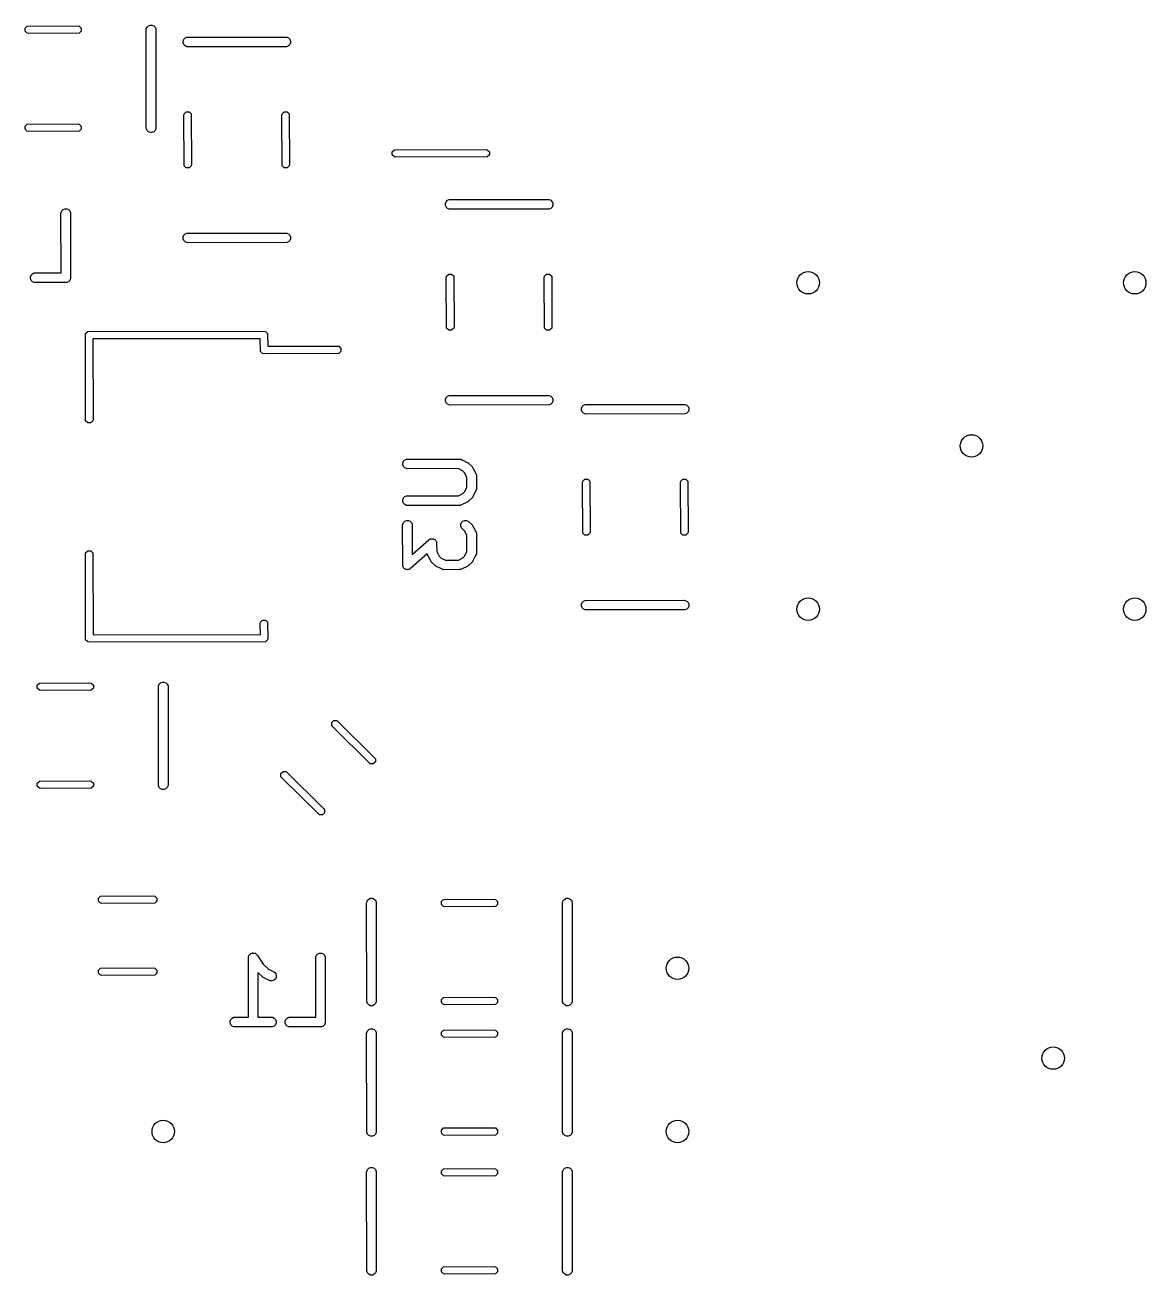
# Model space of a CAD drawing. Extents: x 5.42 to 6.74, y -4.38 to -2.89.
# Drawn here: x 6.051 to 6.737, y -4.376 to -3.611 of the extents above; entities that cross this region are included whole.
import ezdxf

# ---------------------------------------------------------------- set-up
doc = ezdxf.new("R2010")
doc.units = 0
doc.header["$MEASUREMENT"] = 0
doc.layers.add('BLACK', color=7, linetype='CONTINUOUS')

msp = doc.modelspace()

# ---------------------------------------------------------------- linework, layer by layer
at = {"layer": 'BLACK', "linetype": 'CONTINUOUS'}
for p, q in [((6.05083, -3.6126), (6.05211, -3.61132)), ((6.05083, -3.61441), (6.05083, -3.6126)), ((6.05211, -3.61569), (6.05083, -3.61441)), ((6.05211, -3.61132), (6.08301, -3.61114)), ((6.08301, -3.61114), (6.08392, -3.61132)), ((6.08392, -3.61132), (6.08519, -3.6126)), ((6.08519, -3.61441), (6.08392, -3.61569)), ((6.08519, -3.6126), (6.08519, -3.61441)), ((6.12506, -3.6135), (6.12512, -3.61293)), ((6.12512, -3.67408), (6.12506, -3.6135)), ((6.12512, -3.61293), (6.12556, -3.61186)), ((6.12556, -3.61186), (6.12637, -3.61105)), ((6.12637, -3.61105), (6.12744, -3.61061)), ((6.12744, -3.61061), (6.12859, -3.61061)), ((6.12859, -3.61061), (6.12965, -3.61105)), ((6.12965, -3.61105), (6.13047, -3.61186)), ((6.13047, -3.61186), (6.13091, -3.61293)), ((6.13091, -3.61293), (6.13096, -3.6735)), ((6.05301, -3.61587), (6.05211, -3.61569)), ((6.08392, -3.61569), (6.05301, -3.61587)), ((6.14762, -3.62043), (6.14806, -3.61936)), ((6.14762, -3.62158), (6.14762, -3.62043)), ((6.14806, -3.62264), (6.14762, -3.62158)), ((6.14806, -3.61936), (6.14887, -3.61855)), ((6.14887, -3.61855), (6.14994, -3.61811)), ((6.14994, -3.61811), (6.21051, -3.61805)), ((6.21051, -3.61805), (6.21109, -3.61811)), ((6.21109, -3.61811), (6.21215, -3.61855)), ((6.21215, -3.61855), (6.21297, -3.61936)), ((6.21297, -3.61936), (6.21341, -3.62043)), ((6.21341, -3.62158), (6.21297, -3.62264)), ((6.21341, -3.62043), (6.21341, -3.62158)), ((6.14887, -3.62346), (6.14806, -3.62264)), ((6.14994, -3.6239), (6.14887, -3.62346)), ((6.15051, -3.62396), (6.14994, -3.6239)), ((6.21109, -3.6239), (6.15051, -3.62396)), ((6.21215, -3.62346), (6.21109, -3.6239)), ((6.21297, -3.62264), (6.21215, -3.62346)), ((6.14815, -3.666), (6.14833, -3.6651)), ((6.14833, -3.69691), (6.14815, -3.666)), ((6.14833, -3.6651), (6.14961, -3.66382)), ((6.14961, -3.66382), (6.15142, -3.66382)), ((6.15142, -3.66382), (6.15269, -3.6651)), ((6.15269, -3.6651), (6.15287, -3.696)), ((6.20815, -3.666), (6.20833, -3.6651)), ((6.20833, -3.69691), (6.20815, -3.666)), ((6.20833, -3.6651), (6.20961, -3.66382)), ((6.20961, -3.66382), (6.21142, -3.66382)), ((6.21142, -3.66382), (6.21269, -3.6651)), ((6.21269, -3.6651), (6.21287, -3.696)), ((6.05083, -3.6726), (6.05211, -3.67132)), ((6.05083, -3.67441), (6.05083, -3.6726)), ((6.05211, -3.67569), (6.05083, -3.67441)), ((6.05211, -3.67132), (6.08301, -3.67114)), ((6.05301, -3.67587), (6.05211, -3.67569)), ((6.08392, -3.67569), (6.05301, -3.67587)), ((6.08301, -3.67114), (6.08392, -3.67132)), ((6.08392, -3.67132), (6.08519, -3.6726)), ((6.08519, -3.67441), (6.08392, -3.67569)), ((6.08519, -3.6726), (6.08519, -3.67441)), ((6.12556, -3.67514), (6.12512, -3.67408)), ((6.12637, -3.67596), (6.12556, -3.67514)), ((6.13047, -3.67514), (6.12965, -3.67596)), ((6.13091, -3.67408), (6.13047, -3.67514)), ((6.13096, -3.6735), (6.13091, -3.67408)), ((6.12744, -3.6764), (6.12637, -3.67596)), ((6.12859, -3.6764), (6.12744, -3.6764)), ((6.12965, -3.67596), (6.12859, -3.6764)), ((6.27577, -3.68827), (6.27705, -3.68699)), ((6.27577, -3.69008), (6.27577, -3.68827)), ((6.27705, -3.69136), (6.27577, -3.69008)), ((6.27705, -3.68699), (6.33307, -3.68681)), ((6.33307, -3.68681), (6.33397, -3.68699)), ((6.33397, -3.68699), (6.33525, -3.68827)), ((6.33525, -3.69008), (6.33397, -3.69136)), ((6.33525, -3.68827), (6.33525, -3.69008)), ((6.14961, -3.69819), (6.14833, -3.69691)), ((6.15142, -3.69819), (6.14961, -3.69819)), ((6.15269, -3.69691), (6.15142, -3.69819)), ((6.15287, -3.696), (6.15269, -3.69691)), ((6.20961, -3.69819), (6.20833, -3.69691)), ((6.21142, -3.69819), (6.20961, -3.69819)), ((6.21269, -3.69691), (6.21142, -3.69819)), ((6.21287, -3.696), (6.21269, -3.69691)), ((6.27795, -3.69154), (6.27705, -3.69136)), ((6.33397, -3.69136), (6.27795, -3.69154)), ((6.30832, -3.7199), (6.30876, -3.71884)), ((6.30832, -3.72105), (6.30832, -3.7199)), ((6.30876, -3.72212), (6.30832, -3.72105)), ((6.30876, -3.71884), (6.30958, -3.71802)), ((6.30958, -3.71802), (6.31064, -3.71758)), ((6.31064, -3.71758), (6.37122, -3.71752)), ((6.37122, -3.71752), (6.37179, -3.71758)), ((6.37179, -3.71758), (6.37286, -3.71802)), ((6.37286, -3.71802), (6.37367, -3.71884)), ((6.37367, -3.71884), (6.37411, -3.7199)), ((6.37411, -3.72105), (6.37367, -3.72212)), ((6.37411, -3.7199), (6.37411, -3.72105)), ((6.07287, -3.72604), (6.07293, -3.72546)), ((6.07292, -3.76247), (6.07287, -3.72604)), ((6.07293, -3.72546), (6.07337, -3.7244)), ((6.07337, -3.7244), (6.07418, -3.72358)), ((6.07418, -3.72358), (6.07525, -3.72314)), ((6.07525, -3.72314), (6.0764, -3.72314)), ((6.0764, -3.72314), (6.07746, -3.72358)), ((6.07746, -3.72358), (6.07828, -3.7244)), ((6.07828, -3.7244), (6.07872, -3.72546)), ((6.07872, -3.72546), (6.07877, -3.76541)), ((6.30958, -3.72293), (6.30876, -3.72212)), ((6.31064, -3.72337), (6.30958, -3.72293)), ((6.31122, -3.72343), (6.31064, -3.72337)), ((6.37179, -3.72337), (6.31122, -3.72343)), ((6.37286, -3.72293), (6.37179, -3.72337)), ((6.37367, -3.72212), (6.37286, -3.72293)), ((6.14762, -3.74043), (6.14806, -3.73936)), ((6.14762, -3.74158), (6.14762, -3.74043)), ((6.14806, -3.74264), (6.14762, -3.74158)), ((6.14806, -3.73936), (6.14887, -3.73855)), ((6.14887, -3.74346), (6.14806, -3.74264)), ((6.14887, -3.73855), (6.14994, -3.73811)), ((6.14994, -3.7439), (6.14887, -3.74346)), ((6.14994, -3.73811), (6.21051, -3.73805)), ((6.15051, -3.74396), (6.14994, -3.7439)), ((6.21109, -3.7439), (6.15051, -3.74396)), ((6.21051, -3.73805), (6.21109, -3.73811)), ((6.21109, -3.73811), (6.21215, -3.73855)), ((6.21215, -3.74346), (6.21109, -3.7439)), ((6.21215, -3.73855), (6.21297, -3.73936)), ((6.21297, -3.74264), (6.21215, -3.74346)), ((6.21297, -3.73936), (6.21341, -3.74043)), ((6.21341, -3.74158), (6.21297, -3.74264)), ((6.21341, -3.74043), (6.21341, -3.74158)), ((6.05418, -3.76483), (6.05462, -3.76377)), ((6.05418, -3.76599), (6.05418, -3.76483)), ((6.05462, -3.76705), (6.05418, -3.76599)), ((6.05462, -3.76377), (6.05543, -3.76296)), ((6.05543, -3.76787), (6.05462, -3.76705)), ((6.05543, -3.76296), (6.0565, -3.76251)), ((6.0565, -3.76251), (6.07292, -3.76247)), ((6.07828, -3.76705), (6.07746, -3.76787)), ((6.07872, -3.76599), (6.07828, -3.76705)), ((6.07877, -3.76541), (6.07872, -3.76599)), ((6.30885, -3.76548), (6.30903, -3.76457)), ((6.30903, -3.79638), (6.30885, -3.76548)), ((6.30903, -3.76457), (6.31031, -3.76329)), ((6.31031, -3.76329), (6.31212, -3.76329)), ((6.31212, -3.76329), (6.3134, -3.76457)), ((6.3134, -3.76457), (6.31358, -3.79548)), ((6.36885, -3.76548), (6.36903, -3.76457)), ((6.36903, -3.79638), (6.36885, -3.76548)), ((6.36903, -3.76457), (6.37031, -3.76329)), ((6.37031, -3.76329), (6.37212, -3.76329)), ((6.37212, -3.76329), (6.3734, -3.76457)), ((6.3734, -3.76457), (6.37358, -3.79548)), ((6.0565, -3.76831), (6.05543, -3.76787)), ((6.05707, -3.76836), (6.0565, -3.76831)), ((6.0764, -3.76831), (6.05707, -3.76836)), ((6.07746, -3.76787), (6.0764, -3.76831)), ((6.08925, -3.79841), (6.19724, -3.79823)), ((6.19724, -3.79823), (6.19815, -3.79841)), ((6.31031, -3.79766), (6.30903, -3.79638)), ((6.31212, -3.79766), (6.31031, -3.79766)), ((6.3134, -3.79638), (6.31212, -3.79766)), ((6.31358, -3.79548), (6.3134, -3.79638)), ((6.37031, -3.79766), (6.36903, -3.79638)), ((6.37212, -3.79766), (6.37031, -3.79766)), ((6.3734, -3.79638), (6.37212, -3.79766)), ((6.37358, -3.79548), (6.3734, -3.79638)), ((6.0878, -3.80059), (6.08798, -3.79969)), ((6.08798, -3.85307), (6.0878, -3.80059)), ((6.08798, -3.79969), (6.08925, -3.79841)), ((6.19492, -3.80278), (6.09235, -3.80295)), ((6.09235, -3.80295), (6.09252, -3.85217)), ((6.19506, -3.81055), (6.19492, -3.80278)), ((6.19815, -3.79841), (6.19943, -3.79969)), ((6.19943, -3.79969), (6.19957, -3.80745)), ((6.19634, -3.81183), (6.19506, -3.81055)), ((6.19724, -3.81201), (6.19634, -3.81183)), ((6.24303, -3.81183), (6.19724, -3.81201)), ((6.19957, -3.80745), (6.24213, -3.80728)), ((6.24213, -3.80728), (6.24303, -3.80746)), ((6.24303, -3.80746), (6.24431, -3.80874)), ((6.24431, -3.81055), (6.24303, -3.81183)), ((6.24431, -3.80874), (6.24431, -3.81055)), ((6.30832, -3.8399), (6.30876, -3.83884)), ((6.30832, -3.84105), (6.30832, -3.8399)), ((6.30876, -3.84212), (6.30832, -3.84105)), ((6.30876, -3.83884), (6.30958, -3.83802)), ((6.30958, -3.84293), (6.30876, -3.84212)), ((6.30958, -3.83802), (6.31064, -3.83758)), ((6.31064, -3.84337), (6.30958, -3.84293)), ((6.31064, -3.83758), (6.37122, -3.83752)), ((6.31122, -3.84343), (6.31064, -3.84337)), ((6.37179, -3.84337), (6.31122, -3.84343)), ((6.37122, -3.83752), (6.37179, -3.83758)), ((6.37179, -3.83758), (6.37286, -3.83802)), ((6.37286, -3.84293), (6.37179, -3.84337)), ((6.37286, -3.83802), (6.37367, -3.83884)), ((6.37367, -3.84212), (6.37286, -3.84293)), ((6.37367, -3.83884), (6.37411, -3.8399)), ((6.37411, -3.84105), (6.37367, -3.84212)), ((6.37411, -3.8399), (6.37411, -3.84105)), ((6.39214, -3.84436), (6.39295, -3.84355)), ((6.39295, -3.84355), (6.39401, -3.84311)), ((6.39401, -3.84311), (6.45459, -3.84305)), ((6.45459, -3.84305), (6.45517, -3.84311)), ((6.45517, -3.84311), (6.45623, -3.84355)), ((6.45623, -3.84355), (6.45705, -3.84436)), ((6.39169, -3.84543), (6.39214, -3.84436)), ((6.39169, -3.84658), (6.39169, -3.84543)), ((6.39214, -3.84764), (6.39169, -3.84658)), ((6.39295, -3.84846), (6.39214, -3.84764)), ((6.39401, -3.8489), (6.39295, -3.84846)), ((6.39459, -3.84896), (6.39401, -3.8489)), ((6.45517, -3.8489), (6.39459, -3.84896)), ((6.45623, -3.84846), (6.45517, -3.8489)), ((6.45705, -3.84764), (6.45623, -3.84846)), ((6.45705, -3.84436), (6.45749, -3.84543)), ((6.45749, -3.84658), (6.45705, -3.84764)), ((6.45749, -3.84543), (6.45749, -3.84658)), ((6.08925, -3.85435), (6.08798, -3.85307)), ((6.09106, -3.85435), (6.08925, -3.85435)), ((6.09234, -3.85307), (6.09106, -3.85435)), ((6.09252, -3.85217), (6.09234, -3.85307)), ((6.28215, -3.87893), (6.28259, -3.87787)), ((6.28215, -3.88008), (6.28215, -3.87893)), ((6.28259, -3.88115), (6.28215, -3.88008)), ((6.28259, -3.87787), (6.28341, -3.87705)), ((6.28341, -3.88196), (6.28259, -3.88115)), ((6.28341, -3.87705), (6.28447, -3.87661)), ((6.28447, -3.8824), (6.28341, -3.88196)), ((6.28447, -3.87661), (6.31692, -3.87655)), ((6.28505, -3.88246), (6.28447, -3.8824)), ((6.31613, -3.88241), (6.28505, -3.88246)), ((6.31884, -3.88372), (6.31613, -3.88241)), ((6.31692, -3.87655), (6.3175, -3.87661)), ((6.3175, -3.87661), (6.31759, -3.87665)), ((6.31759, -3.87665), (6.3177, -3.87666)), ((6.3177, -3.87666), (6.31821, -3.87691)), ((6.31821, -3.87691), (6.31856, -3.87705)), ((6.31856, -3.87705), (6.31861, -3.8771)), ((6.31861, -3.8771), (6.32199, -3.87874)), ((6.32199, -3.87874), (6.32224, -3.8789)), ((6.32224, -3.8789), (6.32231, -3.87893)), ((6.32231, -3.87893), (6.32236, -3.87897)), ((6.32236, -3.87897), (6.32248, -3.87905)), ((6.32248, -3.87905), (6.3227, -3.87931)), ((6.3227, -3.87931), (6.32463, -3.88117)), ((6.32463, -3.88117), (6.32482, -3.8814)), ((6.32482, -3.8814), (6.32488, -3.88145)), ((6.32488, -3.88145), (6.3249, -3.8815)), ((6.3249, -3.8815), (6.325, -3.88162)), ((6.325, -3.88162), (6.32514, -3.88196)), ((6.32514, -3.88196), (6.32706, -3.88569)), ((6.32007, -3.88491), (6.31884, -3.88372)), ((6.32147, -3.88762), (6.32007, -3.88491)), ((6.32151, -3.89373), (6.32147, -3.88762)), ((6.32706, -3.88569), (6.32727, -3.88623)), ((6.32727, -3.88623), (6.32727, -3.88633)), ((6.32727, -3.88633), (6.32731, -3.88643)), ((6.32731, -3.88643), (6.32732, -3.88696)), ((6.32732, -3.88696), (6.32735, -3.88738)), ((6.32735, -3.88738), (6.32732, -3.88746)), ((6.32732, -3.88746), (6.32737, -3.89451)), ((6.39223, -3.891), (6.39241, -3.8901)), ((6.39241, -3.8901), (6.39369, -3.88882)), ((6.39369, -3.88882), (6.39549, -3.88882)), ((6.39549, -3.88882), (6.39677, -3.8901)), ((6.39677, -3.8901), (6.39695, -3.921)), ((6.45223, -3.891), (6.45241, -3.8901)), ((6.45241, -3.8901), (6.45369, -3.88882)), ((6.45369, -3.88882), (6.45549, -3.88882)), ((6.45549, -3.88882), (6.45677, -3.8901)), ((6.45677, -3.8901), (6.45695, -3.921)), ((6.31631, -3.89905), (6.31901, -3.89766)), ((6.31901, -3.89766), (6.3202, -3.89643)), ((6.3202, -3.89643), (6.32151, -3.89373)), ((6.32683, -3.89619), (6.32518, -3.89958)), ((6.32687, -3.89615), (6.32683, -3.89619)), ((6.32702, -3.8958), (6.32687, -3.89615)), ((6.32727, -3.89529), (6.32702, -3.8958)), ((6.32731, -3.89508), (6.32727, -3.89518)), ((6.32727, -3.89518), (6.32727, -3.89529)), ((6.32737, -3.89451), (6.32731, -3.89508)), ((6.39241, -3.92191), (6.39223, -3.891)), ((6.45241, -3.92191), (6.45223, -3.891)), ((6.28215, -3.90143), (6.28259, -3.90036)), ((6.28215, -3.90258), (6.28215, -3.90143)), ((6.28259, -3.90365), (6.28215, -3.90258)), ((6.28259, -3.90036), (6.28341, -3.89955)), ((6.28341, -3.90446), (6.28259, -3.90365)), ((6.28341, -3.89955), (6.28447, -3.89911)), ((6.28447, -3.9049), (6.28341, -3.90446)), ((6.28447, -3.89911), (6.31631, -3.89905)), ((6.28505, -3.90496), (6.28447, -3.9049)), ((6.31645, -3.9049), (6.28505, -3.90496)), ((6.31655, -3.90493), (6.31645, -3.9049)), ((6.31701, -3.9049), (6.31655, -3.90493)), ((6.3175, -3.9049), (6.31701, -3.9049)), ((6.31759, -3.90486), (6.3175, -3.9049)), ((6.3177, -3.90485), (6.31759, -3.90486)), ((6.31824, -3.90465), (6.3177, -3.90485)), ((6.32196, -3.90273), (6.31824, -3.90465)), ((6.32231, -3.90259), (6.32196, -3.90273)), ((6.32242, -3.90249), (6.32231, -3.90259)), ((6.32248, -3.90246), (6.32242, -3.90249)), ((6.32253, -3.9024), (6.32248, -3.90246)), ((6.32276, -3.90222), (6.32253, -3.9024)), ((6.32462, -3.90029), (6.32276, -3.90222)), ((6.32488, -3.90007), (6.32462, -3.90029)), ((6.32495, -3.89994), (6.32488, -3.90007)), ((6.325, -3.8999), (6.32495, -3.89994)), ((6.32503, -3.89982), (6.325, -3.8999)), ((6.32518, -3.89958), (6.32503, -3.89982)), ((6.2821, -3.917), (6.28215, -3.91643)), ((6.28215, -3.9413), (6.2821, -3.917)), ((6.28215, -3.91643), (6.28259, -3.91536)), ((6.28259, -3.91536), (6.28341, -3.91455)), ((6.28341, -3.91455), (6.28447, -3.91411)), ((6.28447, -3.91411), (6.28562, -3.91411)), ((6.28562, -3.91411), (6.28669, -3.91455)), ((6.28669, -3.91455), (6.2875, -3.91536)), ((6.2875, -3.91536), (6.28794, -3.91643)), ((6.28794, -3.91643), (6.28799, -3.93493)), ((6.31777, -3.91643), (6.31821, -3.91536)), ((6.31777, -3.91758), (6.31777, -3.91643)), ((6.31821, -3.91864), (6.31777, -3.91758)), ((6.31821, -3.91536), (6.31903, -3.91455)), ((6.31858, -3.91909), (6.31821, -3.91864)), ((6.32007, -3.92053), (6.31858, -3.91909)), ((6.31903, -3.91455), (6.32009, -3.91411)), ((6.32147, -3.92324), (6.32007, -3.92053)), ((6.32009, -3.91411), (6.32124, -3.91411)), ((6.32124, -3.91411), (6.32231, -3.91455)), ((6.32231, -3.91455), (6.32463, -3.91679)), ((6.32463, -3.91679), (6.32482, -3.91702)), ((6.32482, -3.91702), (6.32488, -3.91707)), ((6.32488, -3.91707), (6.3249, -3.91712)), ((6.3249, -3.91712), (6.325, -3.91724)), ((6.325, -3.91724), (6.32514, -3.91758)), ((6.32514, -3.91758), (6.32706, -3.92131)), ((6.28799, -3.93493), (6.2981, -3.92603)), ((6.2981, -3.92603), (6.29835, -3.92585)), ((6.29835, -3.92585), (6.29841, -3.9258)), ((6.29841, -3.9258), (6.29846, -3.92577)), ((6.29846, -3.92577), (6.29857, -3.92569)), ((6.29857, -3.92569), (6.29903, -3.92554)), ((6.29903, -3.92554), (6.29947, -3.92536)), ((6.29947, -3.92536), (6.29957, -3.92536)), ((6.29957, -3.92536), (6.29966, -3.92532)), ((6.29966, -3.92532), (6.30014, -3.92536)), ((6.30014, -3.92536), (6.30062, -3.92536)), ((6.30062, -3.92536), (6.30071, -3.92539)), ((6.30071, -3.92539), (6.30081, -3.9254)), ((6.30081, -3.9254), (6.30124, -3.92561)), ((6.30124, -3.92561), (6.30169, -3.9258)), ((6.30169, -3.9258), (6.30176, -3.92587)), ((6.30176, -3.92587), (6.30185, -3.92591)), ((6.30185, -3.92591), (6.30216, -3.92627)), ((6.30216, -3.92627), (6.3025, -3.92661)), ((6.3025, -3.92661), (6.30254, -3.9267)), ((6.30254, -3.9267), (6.3026, -3.92678)), ((6.3026, -3.92678), (6.30276, -3.92723)), ((6.30276, -3.92723), (6.30294, -3.92768)), ((6.30294, -3.92768), (6.30294, -3.92778)), ((6.30294, -3.92778), (6.30297, -3.92787)), ((6.30297, -3.92787), (6.30295, -3.92827)), ((6.30295, -3.92827), (6.30299, -3.93326)), ((6.32152, -3.93309), (6.32147, -3.92324)), ((6.32706, -3.92131), (6.32727, -3.92185)), ((6.32727, -3.92185), (6.32727, -3.92195)), ((6.32727, -3.92195), (6.32731, -3.92205)), ((6.32731, -3.92205), (6.32732, -3.92256)), ((6.32732, -3.92256), (6.32735, -3.923)), ((6.32735, -3.923), (6.32732, -3.92308)), ((6.32732, -3.92308), (6.32737, -3.93388)), ((6.39369, -3.92319), (6.39241, -3.92191)), ((6.39549, -3.92319), (6.39369, -3.92319)), ((6.39677, -3.92191), (6.39549, -3.92319)), ((6.39695, -3.921), (6.39677, -3.92191)), ((6.45369, -3.92319), (6.45241, -3.92191)), ((6.45549, -3.92319), (6.45369, -3.92319)), ((6.45677, -3.92191), (6.45549, -3.92319)), ((6.45695, -3.921), (6.45677, -3.92191)), ((6.0878, -3.93484), (6.08798, -3.93394)), ((6.08798, -3.98732), (6.0878, -3.93484)), ((6.08798, -3.93394), (6.08925, -3.93266)), ((6.08925, -3.93266), (6.09106, -3.93266)), ((6.09106, -3.93266), (6.09234, -3.93394)), ((6.09234, -3.93394), (6.09251, -3.98423)), ((6.2972, -3.93462), (6.28699, -3.9436)), ((6.2972, -3.93466), (6.2972, -3.93462)), ((6.29741, -3.9352), (6.2972, -3.93466)), ((6.29932, -3.93892), (6.29741, -3.9352)), ((6.30299, -3.93326), (6.30439, -3.93597)), ((6.30439, -3.93597), (6.30562, -3.93716)), ((6.31901, -3.93703), (6.3202, -3.9358)), ((6.3202, -3.9358), (6.32152, -3.93309)), ((6.32683, -3.93556), (6.32518, -3.93895)), ((6.32687, -3.93552), (6.32683, -3.93556)), ((6.32702, -3.93517), (6.32687, -3.93552)), ((6.32727, -3.93466), (6.32702, -3.93517)), ((6.32731, -3.93445), (6.32727, -3.93455)), ((6.32727, -3.93455), (6.32727, -3.93466)), ((6.32737, -3.93388), (6.32731, -3.93445)), ((6.28212, -3.94176), (6.28215, -3.9413)), ((6.28215, -3.94185), (6.28212, -3.94176)), ((6.28215, -3.94195), (6.28215, -3.94185)), ((6.28234, -3.94239), (6.28215, -3.94195)), ((6.28249, -3.94285), (6.28234, -3.94239)), ((6.28255, -3.94292), (6.28249, -3.94285)), ((6.28259, -3.94302), (6.28255, -3.94292)), ((6.28293, -3.94335), (6.28259, -3.94302)), ((6.28325, -3.94372), (6.28293, -3.94335)), ((6.28334, -3.94376), (6.28325, -3.94372)), ((6.28341, -3.94383), (6.28334, -3.94376)), ((6.28674, -3.94378), (6.28669, -3.94383)), ((6.28699, -3.9436), (6.28674, -3.94378)), ((6.29947, -3.93927), (6.29932, -3.93892)), ((6.29956, -3.93938), (6.29947, -3.93927)), ((6.29959, -3.93944), (6.29956, -3.93938)), ((6.29965, -3.93949), (6.29959, -3.93944)), ((6.29983, -3.93971), (6.29965, -3.93949)), ((6.30176, -3.94158), (6.29983, -3.93971)), ((6.30199, -3.94183), (6.30176, -3.94158)), ((6.30211, -3.94191), (6.30199, -3.94183)), ((6.30216, -3.94196), (6.30211, -3.94191)), ((6.30223, -3.94199), (6.30216, -3.94196)), ((6.30248, -3.94214), (6.30223, -3.94199)), ((6.30586, -3.94378), (6.30248, -3.94214)), ((6.30562, -3.93716), (6.30832, -3.93847)), ((6.3059, -3.94383), (6.30586, -3.94378)), ((6.30832, -3.93847), (6.31631, -3.93843)), ((6.31631, -3.93843), (6.31901, -3.93703)), ((6.32196, -3.9421), (6.31824, -3.94402)), ((6.32231, -3.94196), (6.32196, -3.9421)), ((6.32242, -3.94186), (6.32231, -3.94196)), ((6.32248, -3.94183), (6.32242, -3.94186)), ((6.32253, -3.94177), (6.32248, -3.94183)), ((6.32276, -3.94159), (6.32253, -3.94177)), ((6.32462, -3.93966), (6.32276, -3.94159)), ((6.32488, -3.93944), (6.32462, -3.93966)), ((6.32495, -3.93931), (6.32488, -3.93944)), ((6.325, -3.93927), (6.32495, -3.93931)), ((6.32503, -3.93919), (6.325, -3.93927)), ((6.32518, -3.93895), (6.32503, -3.93919)), ((6.28385, -3.94401), (6.28341, -3.94383)), ((6.28428, -3.94423), (6.28385, -3.94401)), ((6.28438, -3.94423), (6.28428, -3.94423)), ((6.28447, -3.94427), (6.28438, -3.94423)), ((6.28495, -3.94427), (6.28447, -3.94427)), ((6.28543, -3.9443), (6.28495, -3.94427)), ((6.28552, -3.94427), (6.28543, -3.9443)), ((6.28562, -3.94427), (6.28552, -3.94427)), ((6.28607, -3.94409), (6.28562, -3.94427)), ((6.28652, -3.94393), (6.28607, -3.94409)), ((6.28664, -3.94385), (6.28652, -3.94393)), ((6.28669, -3.94383), (6.28664, -3.94385)), ((6.30625, -3.94397), (6.3059, -3.94383)), ((6.30677, -3.94422), (6.30625, -3.94397)), ((6.30687, -3.94423), (6.30677, -3.94422)), ((6.30697, -3.94427), (6.30687, -3.94423)), ((6.30755, -3.94433), (6.30697, -3.94427)), ((6.31647, -3.94428), (6.30755, -3.94433)), ((6.31655, -3.9443), (6.31647, -3.94428)), ((6.31698, -3.94427), (6.31655, -3.9443)), ((6.3175, -3.94427), (6.31698, -3.94427)), ((6.31759, -3.94423), (6.3175, -3.94427)), ((6.3177, -3.94422), (6.31759, -3.94423)), ((6.31824, -3.94402), (6.3177, -3.94422)), ((6.39169, -3.96543), (6.39214, -3.96436)), ((6.39169, -3.96658), (6.39169, -3.96543)), ((6.39214, -3.96764), (6.39169, -3.96658)), ((6.39214, -3.96436), (6.39295, -3.96355)), ((6.39295, -3.96355), (6.39401, -3.96311)), ((6.39401, -3.96311), (6.45459, -3.96305)), ((6.45459, -3.96305), (6.45517, -3.96311)), ((6.45517, -3.96311), (6.45623, -3.96355)), ((6.45623, -3.96355), (6.45705, -3.96436)), ((6.45705, -3.96436), (6.45749, -3.96543)), ((6.45749, -3.96658), (6.45705, -3.96764)), ((6.45749, -3.96543), (6.45749, -3.96658)), ((6.39295, -3.96846), (6.39214, -3.96764)), ((6.39401, -3.9689), (6.39295, -3.96846)), ((6.39459, -3.96896), (6.39401, -3.9689)), ((6.45517, -3.9689), (6.39459, -3.96896)), ((6.45623, -3.96846), (6.45517, -3.9689)), ((6.45705, -3.96764), (6.45623, -3.96846)), ((6.19488, -3.97736), (6.19506, -3.97646)), ((6.195, -3.98406), (6.19488, -3.97736)), ((6.19506, -3.97646), (6.19634, -3.97518)), ((6.19634, -3.97518), (6.19815, -3.97518)), ((6.19815, -3.97518), (6.19943, -3.97646)), ((6.19943, -3.97646), (6.19961, -3.98642)), ((6.08925, -3.9886), (6.08798, -3.98732)), ((6.09016, -3.98878), (6.08925, -3.9886)), ((6.19815, -3.9886), (6.09016, -3.98878)), ((6.09251, -3.98423), (6.195, -3.98406)), ((6.19943, -3.98732), (6.19815, -3.9886)), ((6.19961, -3.98642), (6.19943, -3.98732)), ((6.05833, -4.0151), (6.05961, -4.01382)), ((6.05833, -4.01691), (6.05833, -4.0151)), ((6.05961, -4.01819), (6.05833, -4.01691)), ((6.05961, -4.01382), (6.09051, -4.01364)), ((6.06051, -4.01837), (6.05961, -4.01819)), ((6.09142, -4.01819), (6.06051, -4.01837)), ((6.09051, -4.01364), (6.09142, -4.01382)), ((6.09142, -4.01382), (6.09269, -4.0151)), ((6.09269, -4.01691), (6.09142, -4.01819)), ((6.09269, -4.0151), (6.09269, -4.01691)), ((6.13256, -4.016), (6.13262, -4.01543)), ((6.13262, -4.07658), (6.13256, -4.016)), ((6.13262, -4.01543), (6.13306, -4.01436)), ((6.13306, -4.01436), (6.13387, -4.01355)), ((6.13387, -4.01355), (6.13494, -4.01311)), ((6.13494, -4.01311), (6.13609, -4.01311)), ((6.13609, -4.01311), (6.13715, -4.01355)), ((6.13715, -4.01355), (6.13797, -4.01436)), ((6.13797, -4.01436), (6.13841, -4.01543)), ((6.13841, -4.01543), (6.13846, -4.076)), ((6.23879, -4.03799), (6.24007, -4.03671)), ((6.23879, -4.0398), (6.23879, -4.03799)), ((6.23931, -4.04057), (6.23879, -4.0398)), ((6.26232, -4.06333), (6.23931, -4.04057)), ((6.24007, -4.03671), (6.24188, -4.03671)), ((6.24188, -4.03671), (6.2649, -4.05948)), ((6.26413, -4.06333), (6.26232, -4.06333)), ((6.26541, -4.06205), (6.26413, -4.06333)), ((6.2649, -4.05948), (6.26541, -4.06024)), ((6.26541, -4.06024), (6.26541, -4.06205)), ((6.05833, -4.0751), (6.05961, -4.07382)), ((6.05961, -4.07382), (6.09051, -4.07364)), ((6.09051, -4.07364), (6.09142, -4.07382)), ((6.09142, -4.07382), (6.09269, -4.0751)), ((6.20761, -4.06917), (6.20889, -4.06789)), ((6.20761, -4.07098), (6.20761, -4.06917)), ((6.20813, -4.07175), (6.20761, -4.07098)), ((6.23114, -4.09451), (6.20813, -4.07175)), ((6.20889, -4.06789), (6.2107, -4.06789)), ((6.2107, -4.06789), (6.23372, -4.09065)), ((6.05833, -4.07691), (6.05833, -4.0751)), ((6.05961, -4.07819), (6.05833, -4.07691)), ((6.06051, -4.07837), (6.05961, -4.07819)), ((6.09142, -4.07819), (6.06051, -4.07837)), ((6.09269, -4.07691), (6.09142, -4.07819)), ((6.09269, -4.0751), (6.09269, -4.07691)), ((6.13306, -4.07764), (6.13262, -4.07658)), ((6.13387, -4.07846), (6.13306, -4.07764)), ((6.13494, -4.0789), (6.13387, -4.07846)), ((6.13609, -4.0789), (6.13494, -4.0789)), ((6.13715, -4.07846), (6.13609, -4.0789)), ((6.13797, -4.07764), (6.13715, -4.07846)), ((6.13841, -4.07658), (6.13797, -4.07764)), ((6.13846, -4.076), (6.13841, -4.07658)), ((6.23295, -4.09451), (6.23114, -4.09451)), ((6.23423, -4.09323), (6.23295, -4.09451)), ((6.23372, -4.09065), (6.23423, -4.09142)), ((6.23423, -4.09142), (6.23423, -4.09323)), ((6.09577, -4.14555), (6.09704, -4.14427)), ((6.09577, -4.14736), (6.09577, -4.14555)), ((6.09704, -4.14864), (6.09577, -4.14736)), ((6.09704, -4.14427), (6.12941, -4.14409)), ((6.09795, -4.14882), (6.09704, -4.14864)), ((6.13032, -4.14864), (6.09795, -4.14882)), ((6.12941, -4.14409), (6.13032, -4.14427)), ((6.13032, -4.14427), (6.1316, -4.14555)), ((6.1316, -4.14736), (6.13032, -4.14864)), ((6.1316, -4.14555), (6.1316, -4.14736)), ((6.26006, -4.1485), (6.26012, -4.14793)), ((6.26012, -4.20908), (6.26006, -4.1485)), ((6.26012, -4.14793), (6.26056, -4.14686)), ((6.26056, -4.14686), (6.26137, -4.14605)), ((6.26137, -4.14605), (6.26244, -4.14561)), ((6.26244, -4.14561), (6.26359, -4.14561)), ((6.26359, -4.14561), (6.26465, -4.14605)), ((6.26465, -4.14605), (6.26547, -4.14686)), ((6.26547, -4.14686), (6.26591, -4.14793)), ((6.26591, -4.14793), (6.26596, -4.2085)), ((6.30583, -4.1476), (6.30711, -4.14632)), ((6.30583, -4.14941), (6.30583, -4.1476)), ((6.30711, -4.15069), (6.30583, -4.14941)), ((6.30711, -4.14632), (6.33801, -4.14614)), ((6.33801, -4.14614), (6.33892, -4.14632)), ((6.33892, -4.14632), (6.34019, -4.1476)), ((6.34019, -4.14941), (6.33892, -4.15069)), ((6.34019, -4.1476), (6.34019, -4.14941)), ((6.38006, -4.1485), (6.38012, -4.14793)), ((6.38012, -4.20908), (6.38006, -4.1485)), ((6.38012, -4.14793), (6.38056, -4.14686)), ((6.38056, -4.14686), (6.38137, -4.14605)), ((6.38137, -4.14605), (6.38244, -4.14561)), ((6.38244, -4.14561), (6.38359, -4.14561)), ((6.38359, -4.14561), (6.38465, -4.14605)), ((6.38465, -4.14605), (6.38547, -4.14686)), ((6.38547, -4.14686), (6.38591, -4.14793)), ((6.38591, -4.14793), (6.38596, -4.2085)), ((6.30801, -4.15087), (6.30711, -4.15069)), ((6.33892, -4.15069), (6.30801, -4.15087)), ((6.18768, -4.18146), (6.18779, -4.18119)), ((6.18779, -4.18119), (6.18785, -4.18091)), ((6.18785, -4.18091), (6.18801, -4.18067)), ((6.18801, -4.18067), (6.18812, -4.1804)), ((6.18812, -4.1804), (6.18833, -4.18019)), ((6.18833, -4.18019), (6.18849, -4.17995)), ((6.18849, -4.17995), (6.18873, -4.17979)), ((6.18873, -4.17979), (6.18894, -4.17959)), ((6.18894, -4.17959), (6.18921, -4.17947)), ((6.18921, -4.17947), (6.18945, -4.17931)), ((6.18945, -4.17931), (6.18973, -4.17925)), ((6.18973, -4.17925), (6.19, -4.17914)), ((6.19, -4.17914), (6.19029, -4.17914)), ((6.19029, -4.17914), (6.19058, -4.17909)), ((6.19058, -4.17909), (6.19086, -4.17914)), ((6.19086, -4.17914), (6.19115, -4.17914)), ((6.19115, -4.17914), (6.19142, -4.17926)), ((6.19142, -4.17926), (6.19171, -4.17931)), ((6.19171, -4.17931), (6.19195, -4.17947)), ((6.19195, -4.17947), (6.19222, -4.17959)), ((6.19222, -4.17959), (6.19242, -4.17979)), ((6.19242, -4.17979), (6.19267, -4.17995)), ((6.19267, -4.17995), (6.19284, -4.1802)), ((6.19284, -4.1802), (6.19303, -4.1804)), ((6.19303, -4.1804), (6.19313, -4.18064)), ((6.19313, -4.18064), (6.19675, -4.18598)), ((6.22893, -4.18146), (6.22937, -4.1804)), ((6.22937, -4.1804), (6.23018, -4.17959)), ((6.23018, -4.17959), (6.23125, -4.17914)), ((6.23125, -4.17914), (6.2324, -4.17914)), ((6.2324, -4.17914), (6.23346, -4.17959)), ((6.23346, -4.17959), (6.23428, -4.1804)), ((6.23428, -4.1804), (6.23472, -4.18146)), ((6.09577, -4.18965), (6.09704, -4.18837)), ((6.09704, -4.18837), (6.12941, -4.18819)), ((6.12941, -4.18819), (6.13032, -4.18837)), ((6.13032, -4.18837), (6.1316, -4.18965)), ((6.18762, -4.18203), (6.18768, -4.18146)), ((6.18762, -4.18204), (6.18762, -4.18203)), ((6.18768, -4.21849), (6.18762, -4.18204)), ((6.18762, -4.18204), (6.18762, -4.18204)), ((6.18762, -4.18204), (6.18762, -4.18204)), ((6.19675, -4.18598), (6.19991, -4.18908)), ((6.22887, -4.18204), (6.22893, -4.18146)), ((6.22892, -4.21847), (6.22887, -4.18204)), ((6.23472, -4.18146), (6.23477, -4.22141)), ((6.09577, -4.19146), (6.09577, -4.18965)), ((6.09704, -4.19273), (6.09577, -4.19146)), ((6.09795, -4.19291), (6.09704, -4.19273)), ((6.13032, -4.19273), (6.09795, -4.19291)), ((6.1316, -4.19146), (6.13032, -4.19273)), ((6.1316, -4.18965), (6.1316, -4.19146)), ((6.19601, -4.19345), (6.19349, -4.19098)), ((6.19349, -4.19098), (6.19352, -4.21848)), ((6.19626, -4.19375), (6.19601, -4.19345)), ((6.19639, -4.19383), (6.19626, -4.19375)), ((6.19643, -4.19387), (6.19639, -4.19383)), ((6.19651, -4.1939), (6.19643, -4.19387)), ((6.19675, -4.19405), (6.19651, -4.1939)), ((6.20104, -4.19614), (6.19675, -4.19405)), ((6.19991, -4.18908), (6.20315, -4.19065)), ((6.20219, -4.19622), (6.20104, -4.19614)), ((6.20329, -4.19585), (6.20219, -4.19622)), ((6.20315, -4.19065), (6.20364, -4.19096)), ((6.20416, -4.1951), (6.20329, -4.19585)), ((6.20364, -4.19096), (6.20439, -4.19183)), ((6.20467, -4.19407), (6.20416, -4.1951)), ((6.20439, -4.19183), (6.20475, -4.19292)), ((6.20475, -4.19292), (6.20467, -4.19407)), ((6.26056, -4.21014), (6.26012, -4.20908)), ((6.26137, -4.21096), (6.26056, -4.21014)), ((6.26244, -4.2114), (6.26137, -4.21096)), ((6.26359, -4.2114), (6.26244, -4.2114)), ((6.26465, -4.21096), (6.26359, -4.2114)), ((6.26547, -4.21014), (6.26465, -4.21096)), ((6.26591, -4.20908), (6.26547, -4.21014)), ((6.26596, -4.2085), (6.26591, -4.20908)), ((6.30583, -4.2076), (6.30711, -4.20632)), ((6.30583, -4.20941), (6.30583, -4.2076)), ((6.30711, -4.21069), (6.30583, -4.20941)), ((6.30711, -4.20632), (6.33801, -4.20614)), ((6.30801, -4.21087), (6.30711, -4.21069)), ((6.33892, -4.21069), (6.30801, -4.21087)), ((6.33801, -4.20614), (6.33892, -4.20632)), ((6.33892, -4.20632), (6.34019, -4.2076)), ((6.34019, -4.20941), (6.33892, -4.21069)), ((6.34019, -4.2076), (6.34019, -4.20941)), ((6.38056, -4.21014), (6.38012, -4.20908)), ((6.38137, -4.21096), (6.38056, -4.21014)), ((6.38244, -4.2114), (6.38137, -4.21096)), ((6.38359, -4.2114), (6.38244, -4.2114)), ((6.38465, -4.21096), (6.38359, -4.2114)), ((6.38547, -4.21014), (6.38465, -4.21096)), ((6.38591, -4.20908), (6.38547, -4.21014)), ((6.38596, -4.2085), (6.38591, -4.20908)), ((6.17687, -4.21977), (6.17769, -4.21896)), ((6.17769, -4.21896), (6.17875, -4.21851)), ((6.17875, -4.21851), (6.18768, -4.21849)), ((6.19352, -4.21848), (6.20182, -4.21846)), ((6.20182, -4.21846), (6.2024, -4.21851)), ((6.2024, -4.21851), (6.20347, -4.21896)), ((6.20347, -4.21896), (6.20428, -4.21977)), ((6.21062, -4.21977), (6.21143, -4.21896)), ((6.21143, -4.21896), (6.2125, -4.21851)), ((6.2125, -4.21851), (6.22892, -4.21847)), ((6.17643, -4.22083), (6.17687, -4.21977)), ((6.17643, -4.22199), (6.17643, -4.22083)), ((6.17687, -4.22305), (6.17643, -4.22199)), ((6.17769, -4.22387), (6.17687, -4.22305)), ((6.17875, -4.22431), (6.17769, -4.22387)), ((6.17933, -4.22436), (6.17875, -4.22431)), ((6.2024, -4.22431), (6.17933, -4.22436)), ((6.20347, -4.22387), (6.2024, -4.22431)), ((6.20428, -4.22305), (6.20347, -4.22387)), ((6.20428, -4.21977), (6.20472, -4.22083)), ((6.20472, -4.22199), (6.20428, -4.22305)), ((6.20472, -4.22083), (6.20472, -4.22199)), ((6.21018, -4.22083), (6.21062, -4.21977)), ((6.21018, -4.22199), (6.21018, -4.22083)), ((6.21062, -4.22305), (6.21018, -4.22199)), ((6.21143, -4.22387), (6.21062, -4.22305)), ((6.2125, -4.22431), (6.21143, -4.22387)), ((6.21307, -4.22436), (6.2125, -4.22431)), ((6.2324, -4.22431), (6.21307, -4.22436)), ((6.23346, -4.22387), (6.2324, -4.22431)), ((6.23428, -4.22305), (6.23346, -4.22387)), ((6.23472, -4.22199), (6.23428, -4.22305)), ((6.23477, -4.22141), (6.23472, -4.22199)), ((6.26012, -4.22793), (6.26056, -4.22686)), ((6.26056, -4.22686), (6.26137, -4.22605)), ((6.26137, -4.22605), (6.26244, -4.22561)), ((6.26244, -4.22561), (6.26359, -4.22561)), ((6.26359, -4.22561), (6.26465, -4.22605)), ((6.26465, -4.22605), (6.26547, -4.22686)), ((6.26547, -4.22686), (6.26591, -4.22793)), ((6.30583, -4.2276), (6.30711, -4.22632)), ((6.30711, -4.22632), (6.33801, -4.22614)), ((6.33801, -4.22614), (6.33892, -4.22632)), ((6.33892, -4.22632), (6.34019, -4.2276)), ((6.38012, -4.22793), (6.38056, -4.22686)), ((6.38056, -4.22686), (6.38137, -4.22605)), ((6.38137, -4.22605), (6.38244, -4.22561)), ((6.38244, -4.22561), (6.38359, -4.22561)), ((6.38359, -4.22561), (6.38465, -4.22605)), ((6.38465, -4.22605), (6.38547, -4.22686)), ((6.38547, -4.22686), (6.38591, -4.22793)), ((6.26006, -4.2285), (6.26012, -4.22793)), ((6.26012, -4.28908), (6.26006, -4.2285)), ((6.26591, -4.22793), (6.26596, -4.2885)), ((6.30583, -4.22941), (6.30583, -4.2276)), ((6.30711, -4.23069), (6.30583, -4.22941)), ((6.30801, -4.23087), (6.30711, -4.23069)), ((6.33892, -4.23069), (6.30801, -4.23087)), ((6.34019, -4.22941), (6.33892, -4.23069)), ((6.34019, -4.2276), (6.34019, -4.22941)), ((6.38006, -4.2285), (6.38012, -4.22793)), ((6.38012, -4.28908), (6.38006, -4.2285)), ((6.38591, -4.22793), (6.38596, -4.2885)), ((6.30583, -4.2876), (6.30711, -4.28632)), ((6.30583, -4.28941), (6.30583, -4.2876)), ((6.30711, -4.28632), (6.33801, -4.28614)), ((6.33801, -4.28614), (6.33892, -4.28632)), ((6.33892, -4.28632), (6.34019, -4.2876)), ((6.34019, -4.2876), (6.34019, -4.28941)), ((6.26056, -4.29014), (6.26012, -4.28908)), ((6.26137, -4.29096), (6.26056, -4.29014)), ((6.26244, -4.2914), (6.26137, -4.29096)), ((6.26359, -4.2914), (6.26244, -4.2914)), ((6.26465, -4.29096), (6.26359, -4.2914)), ((6.26547, -4.29014), (6.26465, -4.29096)), ((6.26591, -4.28908), (6.26547, -4.29014)), ((6.26596, -4.2885), (6.26591, -4.28908)), ((6.30711, -4.29069), (6.30583, -4.28941)), ((6.30801, -4.29087), (6.30711, -4.29069)), ((6.33892, -4.29069), (6.30801, -4.29087)), ((6.34019, -4.28941), (6.33892, -4.29069)), ((6.38056, -4.29014), (6.38012, -4.28908)), ((6.38137, -4.29096), (6.38056, -4.29014)), ((6.38244, -4.2914), (6.38137, -4.29096)), ((6.38359, -4.2914), (6.38244, -4.2914)), ((6.38465, -4.29096), (6.38359, -4.2914)), ((6.38547, -4.29014), (6.38465, -4.29096)), ((6.38591, -4.28908), (6.38547, -4.29014)), ((6.38596, -4.2885), (6.38591, -4.28908)), ((6.26056, -4.31186), (6.26137, -4.31105)), ((6.26137, -4.31105), (6.26244, -4.31061)), ((6.26244, -4.31061), (6.26359, -4.31061)), ((6.26359, -4.31061), (6.26465, -4.31105)), ((6.26465, -4.31105), (6.26547, -4.31186)), ((6.30583, -4.3126), (6.30711, -4.31132)), ((6.30711, -4.31132), (6.33801, -4.31114)), ((6.33801, -4.31114), (6.33892, -4.31132)), ((6.33892, -4.31132), (6.34019, -4.3126)), ((6.38056, -4.31186), (6.38137, -4.31105)), ((6.38137, -4.31105), (6.38244, -4.31061)), ((6.38244, -4.31061), (6.38359, -4.31061)), ((6.38359, -4.31061), (6.38465, -4.31105)), ((6.38465, -4.31105), (6.38547, -4.31186)), ((6.26006, -4.3135), (6.26012, -4.31293)), ((6.26012, -4.37408), (6.26006, -4.3135)), ((6.26012, -4.31293), (6.26056, -4.31186)), ((6.26547, -4.31186), (6.26591, -4.31293)), ((6.26591, -4.31293), (6.26596, -4.3735)), ((6.30583, -4.31441), (6.30583, -4.3126)), ((6.30711, -4.31569), (6.30583, -4.31441)), ((6.30801, -4.31587), (6.30711, -4.31569)), ((6.33892, -4.31569), (6.30801, -4.31587)), ((6.34019, -4.31441), (6.33892, -4.31569)), ((6.34019, -4.3126), (6.34019, -4.31441)), ((6.38006, -4.3135), (6.38012, -4.31293)), ((6.38012, -4.37408), (6.38006, -4.3135)), ((6.38012, -4.31293), (6.38056, -4.31186)), ((6.38547, -4.31186), (6.38591, -4.31293)), ((6.38591, -4.31293), (6.38596, -4.3735)), ((6.30583, -4.3726), (6.30711, -4.37132)), ((6.30583, -4.37441), (6.30583, -4.3726)), ((6.30711, -4.37132), (6.33801, -4.37114)), ((6.33801, -4.37114), (6.33892, -4.37132)), ((6.33892, -4.37132), (6.34019, -4.3726)), ((6.34019, -4.3726), (6.34019, -4.37441)), ((6.26056, -4.37514), (6.26012, -4.37408)), ((6.26137, -4.37596), (6.26056, -4.37514)), ((6.26244, -4.3764), (6.26137, -4.37596)), ((6.26359, -4.3764), (6.26244, -4.3764)), ((6.26465, -4.37596), (6.26359, -4.3764)), ((6.26547, -4.37514), (6.26465, -4.37596)), ((6.26591, -4.37408), (6.26547, -4.37514)), ((6.26596, -4.3735), (6.26591, -4.37408)), ((6.30711, -4.37569), (6.30583, -4.37441)), ((6.30801, -4.37587), (6.30711, -4.37569)), ((6.33892, -4.37569), (6.30801, -4.37587)), ((6.34019, -4.37441), (6.33892, -4.37569)), ((6.38056, -4.37514), (6.38012, -4.37408)), ((6.38137, -4.37596), (6.38056, -4.37514)), ((6.38244, -4.3764), (6.38137, -4.37596)), ((6.38359, -4.3764), (6.38244, -4.3764)), ((6.38465, -4.37596), (6.38359, -4.3764)), ((6.38547, -4.37514), (6.38465, -4.37596)), ((6.38591, -4.37408), (6.38547, -4.37514)), ((6.38596, -4.3735), (6.38591, -4.37408))]:
    msp.add_line(p, q, dxfattribs=at)
at = {"layer": 'BLACK'}
for centre in [(6.53051, -3.7685), (6.73051, -3.7685), (6.63051, -3.8685), (6.53051, -3.9685), (6.73051, -3.9685), (6.45051, -4.1885), (6.68051, -4.2435), (6.13551, -4.2885), (6.45051, -4.2885)]:
    msp.add_circle(centre, 0.00689, dxfattribs=at)

doc.saveas('drawing.dxf')
